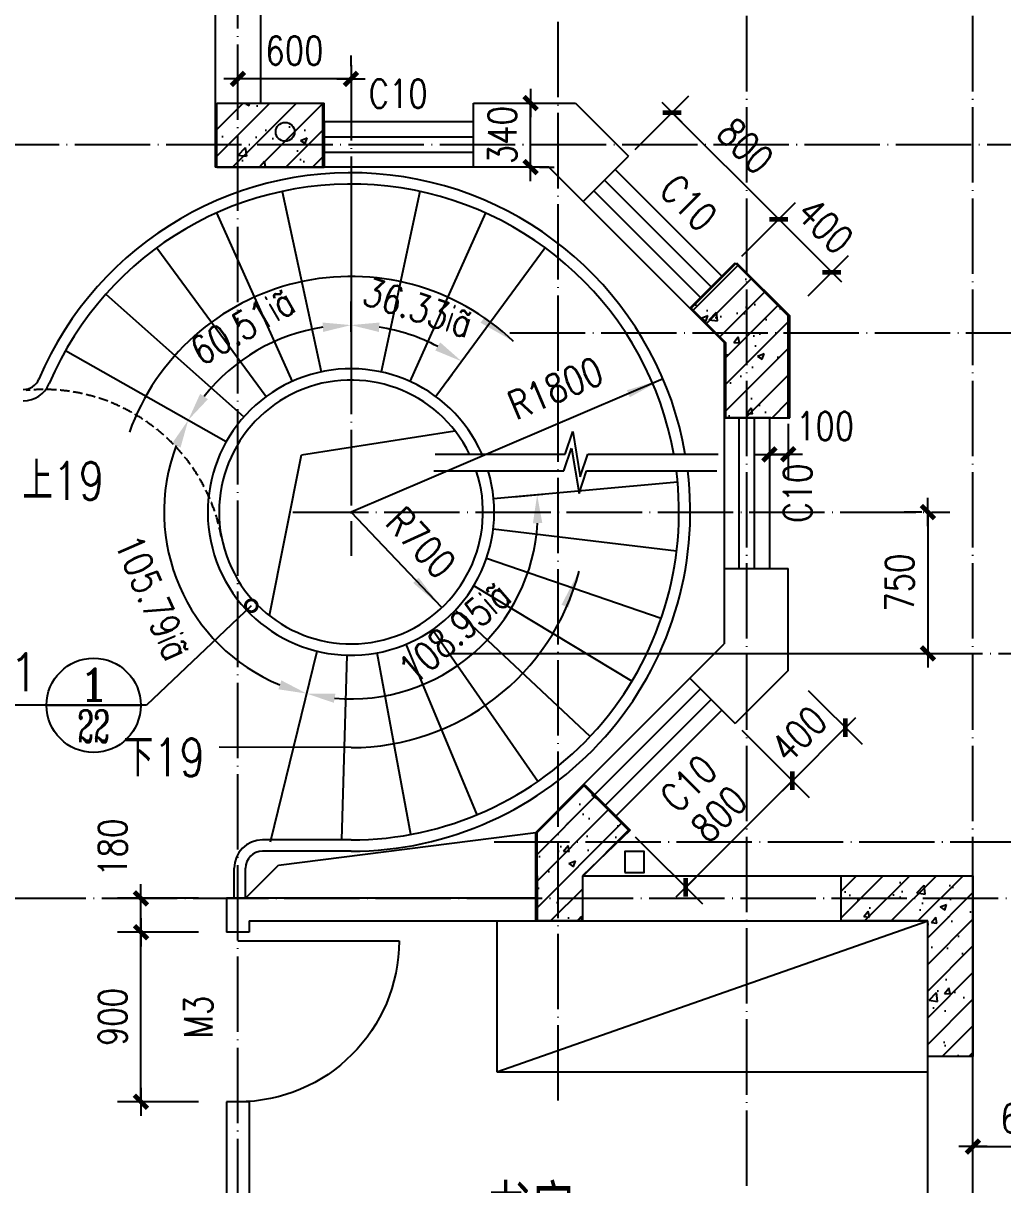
# Model space of a CAD drawing. Extents: x 12400 to 217743, y 86702 to 209848.
# Drawn here: x 93519 to 98717, y 114153 to 120317 of the extents above; entities that cross this region are included whole.
import ezdxf
from ezdxf.enums import TextEntityAlignment as Align

# ---------------------------------------------------------------- set-up
doc = ezdxf.new("R2010")
doc.units = 0
doc.header["$LTSCALE"] = 200
doc.linetypes.add('DASH', pattern=[0.35, 0.25, -0.1])
doc.linetypes.add('DOTE', pattern=[2.42, 2, -0.2, 0.02, -0.2])
doc.layers.get('0').update_dxf_attribs({"linetype": 'CONTINUOUS'})
doc.layers.get('DEFPOINTS').update_dxf_attribs({"linetype": 'CONTINUOUS'})
for name, color, linetype in [('COLUMN', 4, 'CONTINUOUS'), ('DOTE', 1, 'DOTE'), ('HATCH', 8, 'CONTINUOUS'), ('LVTRY', 6, 'CONTINUOUS'), ('PUB_DIM', 3, 'CONTINUOUS'), ('PUB_TEXT', 7, 'CONTINUOUS'), ('STAIR', 2, 'CONTINUOUS'), ('WALL', 4, 'CONTINUOUS'), ('WINDOW', 2, 'CONTINUOUS'), ('家具', 8, 'CONTINUOUS')]:
    doc.layers.add(name, color=color, linetype=linetype)
doc.styles.add('_SIMPLEX', font='SIMPLEX.shx', dxfattribs={"width": 0.8, "bigfont": 'hztxt.shx'})
doc.styles.add('_萙PMK', font='txt', dxfattribs={"width": 0.8, "bigfont": 'HZTXT.SHX'})
doc.styles.add('COMP', font='complex', dxfattribs={"bigfont": 'hztxt'})
doc.styles.add('DIM_FONT', font='SIMPLEX', dxfattribs={"width": 0.8})
doc.styles.add('HZ', font='txt', dxfattribs={"bigfont": 'hztxt'})
doc.styles.add('SIMPLEX', font='SIMPLEX.SHX')
doc.dimstyles.new('ANGL50', dxfattribs={"dimscale": 0.5, "dimtxt": 300, "dimasz": 300, "dimexe": 250, "dimexo": 300, "dimgap": 150, "dimtad": 1, "dimzin": 0, "dimdsep": 46, "dimtxsty": 'DIM_FONT', "dimblk1": 'DOTSMALL', "dimblk2": 'DOTSMALL', "dimcen": 2.5, "dimclrt": 7, "dimadec": 0, "dimazin": 0, "dimtfac": 1, "dimtix": 1, "dimtmove": 2, "dimatfit": 3, "dimfxl": 1, "dimtolj": 1, "dimtzin": 0, "dimarcsym": 0})
doc.dimstyles.new('DIMN50', dxfattribs={"dimscale": 0.5, "dimtxt": 300, "dimasz": 1, "dimexe": 250, "dimexo": 300, "dimgap": 150, "dimtad": 1, "dimdec": 0, "dimzin": 0, "dimdsep": 46, "dimtxsty": 'DIM_FONT', "dimblk": '_DIMX', "dimblk1": 'DOTSMALL', "dimblk2": 'DOTSMALL', "dimcen": 2.5, "dimclrt": 7, "dimadec": 0, "dimazin": 0, "dimtfac": 1, "dimtdec": 0, "dimtix": 1, "dimtmove": 2, "dimatfit": 3, "dimldrblk": '_DIMX', "dimfxl": 1, "dimtolj": 1, "dimtzin": 0, "dimarcsym": 0})
doc.dimstyles.new('MAO', dxfattribs={"dimscale": 0.5, "dimtxt": 400, "dimasz": 250, "dimexe": 250, "dimexo": 0, "dimgap": 150, "dimtad": 1, "dimdec": 0, "dimzin": 0, "dimdsep": 46, "dimtxsty": 'DIM_FONT', "dimblk": '_DIMX', "dimblk1": 'DOTSMALL', "dimblk2": 'DOTSMALL', "dimsah": 1, "dimcen": 2.5, "dimclrt": 7, "dimadec": 0, "dimazin": 0, "dimtfac": 1, "dimtdec": 0, "dimtix": 1, "dimtmove": 2, "dimatfit": 3, "dimldrblk": 'DOTSMALL', "dimfxl": 1, "dimtolj": 1, "dimtzin": 0, "dimarcsym": 0})
pattern_1 = [(45, (178485.24, -10986.48), (-70.71068, 70.71068), []), (50, (178485.24, -10986.48), (358.6301, -31.37607), [37.5, -412.5]), (355, (178485.24, -10986.48), (-69.3757, 376.0961), [30, -330]), (100.4514, (178515.12, -10989.1), (289.2547, 344.7198), [31.8701, -350.57106]), (46.1842, (178485.24, -10886.48), (533.6205, -82.7595), [56.25, -618.75]), (96.6356, (178529.7, -10893.37), (467.3314, 487.059), [47.8051, -525.8565]), (351.1842, (178485.24, -10886.5), (467.331, 487.0593), [45, -495]), (21, (178535.24, -10911.48), (298.4535, -201.30945), [37.5, -412.5]), (326, (178535.24, -10911.48), (121.6577, 362.575), [30, -330]), (71.4514, (178560.1, -10928.25), (420.1113, 161.26525), [31.8701, -350.57106]), (37.5, (178485.24, -10986.48), (6.07993, 166.44693), [0, -326, 0, -335, 0, -331.25]), (7.5, (178485.24, -10986.48), (131.53477, 197.20586), [0, -191, 0, -318.5, 0, -126.25]), (327.5, (178373.74, -10986.48), (266.91122, -11.27744), [0, -125, 0, -390, 0, -517.5]), (317.5, (178323.74, -10986.48), (291.5931, 50.0525), [0, -162.5, 0, -259, 0, -367.5])]

# ---------------------------------------------------------------- blocks, each defined once
blk = doc.blocks.new('_ARROW')
blk.add_solid([(0, 0), (-1, 0.1), (-1, -0.1)])
blk = doc.blocks.new('_WBLK')
for p, q in [((-0.5, 0.5), (0.5, 0.5)), ((0.5, 0.1667), (-0.5, 0.1667)), ((0.5, -0.1667), (-0.5, -0.1667)), ((-0.5, -0.5), (0.5, -0.5))]:
    blk.add_line(p, q)
at = {"style": 'SIMPLEX', "flags": 9}
blk.add_attdef('A', text='', height=1, dxfattribs=at).set_placement((0, 1.5), align=Align.MIDDLE)
blk = doc.blocks.new('_DBLK')
blk.add_line((-0.45, 0), (-0.45, -0.95))
blk.add_arc((-0.45, 0), 0.95, 270, 0)
at = {"style": 'SIMPLEX', "flags": 9}
blk.add_attdef('A', text='', height=1, dxfattribs=at).set_placement((0, 1.5), align=Align.MIDDLE)
blk = doc.blocks.new('_DIMX')
blk.add_line((-150, 0), (150, 0))
at = {"const_width": 50}
blk.add_lwpolyline([(-70, -70), (70, 70)], dxfattribs=at)
blk = doc.blocks.new('*D1775')
at = {"layer": 'DEFPOINTS', "color": 0}
for p in [(94144.1, 115492.9), (94598.6, 115492.9), (94598.6, 114592.9)]:
    blk.add_point(p, dxfattribs=at)
at = {"layer": 'PUB_DIM', "color": 0, "lineweight": -2}
for p, q in [((94448.6, 115492.9), (94019.1, 115492.9)), ((94144.1, 114593.4), (94144.1, 115492.4)), ((94448.6, 114592.9), (94019.1, 114592.9))]:
    blk.add_line(p, q, dxfattribs=at)
at = {"layer": 'PUB_DIM', "color": 0, "lineweight": -2, "xscale": 0.5, "yscale": 0.5, "zscale": 0.5}
for p, rotation in [((94144.1, 115492.9), 90), ((94144.1, 114592.9), 270)]:
    blk.add_blockref('_DIMX', p, dxfattribs=dict(at, rotation=rotation))
at = {"layer": 'PUB_DIM', "color": 7, "insert": (93994.1, 115042.9), "char_height": 150, "attachment_point": 5, "rotation": 90, "style": 'DIM_FONT'}
blk.add_mtext('\\A1;900', dxfattribs=at)
blk = doc.blocks.new('_DOTSMALL')
at = {"color": 0, "linetype": 'ByBlock', "const_width": 0.5}
blk.add_lwpolyline([(-0.0625, 0, 1), (0.0625, 0, 1)], format="xyb", close=True, dxfattribs=at)
blk = doc.blocks.new('*D1776')
at = {"layer": 'DEFPOINTS', "color": 0}
for p in [(94144.1, 115672.9), (94598.6, 115672.9), (94598.6, 115492.9)]:
    blk.add_point(p, dxfattribs=at)
at = {"layer": 'PUB_DIM', "color": 0, "lineweight": -2}
for p, q in [((94448.6, 115672.9), (94019.1, 115672.9)), ((94144.1, 115493.4), (94144.1, 115672.4)), ((94448.6, 115492.9), (94019.1, 115492.9))]:
    blk.add_line(p, q, dxfattribs=at)
at = {"layer": 'PUB_DIM', "color": 0, "lineweight": -2, "xscale": 0.5, "yscale": 0.5, "zscale": 0.5}
for p, rotation in [((94144.1, 115672.9), 90), ((94144.1, 115492.9), 270)]:
    blk.add_blockref('_DIMX', p, dxfattribs=dict(at, rotation=rotation))
at = {"layer": 'PUB_DIM', "color": 7, "insert": (93994.1, 115941.7), "char_height": 150, "attachment_point": 5, "rotation": 90, "style": 'DIM_FONT'}
blk.add_mtext('\\A1;180', dxfattribs=at)
blk = doc.blocks.new('*D1777')
at = {"layer": 'DEFPOINTS', "color": 0}
for p in [(99158.6, 114355.1), (98558.6, 113933), (99158.6, 113933)]:
    blk.add_point(p, dxfattribs=at)
at = {"layer": 'PUB_DIM', "color": 0, "lineweight": -2}
for p, q in [((98558.6, 114083), (98558.6, 114480.1)), ((99158.6, 114083), (99158.6, 114480.1)), ((98559.1, 114355.1), (99158.1, 114355.1))]:
    blk.add_line(p, q, dxfattribs=at)
at = {"layer": 'PUB_DIM', "color": 0, "lineweight": -2, "xscale": 0.5, "yscale": 0.5, "zscale": 0.5, "rotation": 180}
blk.add_blockref('_DIMX', (98558.6, 114355.1), dxfattribs=at)
at = {"layer": 'PUB_DIM', "color": 0, "lineweight": -2, "xscale": 0.5, "yscale": 0.5, "zscale": 0.5}
blk.add_blockref('_DIMX', (99158.6, 114355.1), dxfattribs=at)
at = {"layer": 'PUB_DIM', "color": 7, "insert": (98858.6, 114505.1), "char_height": 150, "attachment_point": 5, "style": 'DIM_FONT'}
blk.add_mtext('\\A1;600', dxfattribs=at)
blk = doc.blocks.new('*D1780')
at = {"layer": 'DEFPOINTS', "color": 0}
for p in [(96962.3, 119842.3), (96660.6, 119540.5), (97226.3, 118974.8)]:
    blk.add_point(p, dxfattribs=at)
at = {"layer": 'PUB_DIM', "color": 0, "lineweight": -2}
for p, q in [((96766.7, 119646.6), (97050.7, 119930.6)), ((97527.7, 119276.9), (96962.7, 119841.9)), ((97332.4, 119080.9), (97616.4, 119365))]:
    blk.add_line(p, q, dxfattribs=at)
at = {"layer": 'PUB_DIM', "color": 0, "lineweight": -2, "xscale": 0.5, "yscale": 0.5, "zscale": 0.5}
for p, rotation in [((96962.3, 119842.3), 135), ((97528, 119276.6), 315)]:
    blk.add_blockref('_DIMX', p, dxfattribs=dict(at, rotation=rotation))
at = {"layer": 'PUB_DIM', "color": 7, "insert": (97351.2, 119665.5), "char_height": 150, "attachment_point": 5, "rotation": 315, "style": 'DIM_FONT'}
blk.add_mtext('\\A1;800', dxfattribs=at)
blk = doc.blocks.new('*D1781')
at = {"layer": 'DEFPOINTS', "color": 0}
for p in [(97226.3, 116670.9), (96660.6, 116105.2), (97034.6, 115731.2)]:
    blk.add_point(p, dxfattribs=at)
at = {"layer": 'PUB_DIM', "color": 0, "lineweight": -2}
for p, q in [((97332.4, 116564.8), (97688.7, 116208.5)), ((97599.9, 116296.6), (97034.9, 115731.6)), ((96766.7, 115999.1), (97123, 115642.8))]:
    blk.add_line(p, q, dxfattribs=at)
at = {"layer": 'PUB_DIM', "color": 0, "lineweight": -2, "xscale": 0.5, "yscale": 0.5, "zscale": 0.5}
for p, rotation in [((97600.3, 116296.9), 45), ((97034.6, 115731.2), 225)]:
    blk.add_blockref('_DIMX', p, dxfattribs=dict(at, rotation=rotation))
at = {"layer": 'PUB_DIM', "color": 7, "insert": (97211.4, 116120.1), "char_height": 150, "attachment_point": 5, "rotation": 45, "style": 'DIM_FONT'}
blk.add_mtext('\\A1;800', dxfattribs=at)
blk = doc.blocks.new('*D1822')
at = {"layer": 'DEFPOINTS', "color": 0}
for p in [(94658.6, 120020.9), (94658.6, 119938.3), (95258.6, 119938.3)]:
    blk.add_point(p, dxfattribs=at)
at = {"layer": 'PUB_DIM', "color": 0, "lineweight": -2}
for p, q in [((94658.6, 120088.3), (94658.6, 120145.9)), ((95258.6, 120088.3), (95258.6, 120145.9)), ((95258.1, 120020.9), (94659.1, 120020.9))]:
    blk.add_line(p, q, dxfattribs=at)
at = {"layer": 'PUB_DIM', "color": 0, "lineweight": -2, "xscale": 0.5, "yscale": 0.5, "zscale": 0.5, "rotation": 180}
blk.add_blockref('_DIMX', (94658.6, 120020.9), dxfattribs=at)
at = {"layer": 'PUB_DIM', "color": 0, "lineweight": -2, "xscale": 0.5, "yscale": 0.5, "zscale": 0.5}
blk.add_blockref('_DIMX', (95258.6, 120020.9), dxfattribs=at)
at = {"layer": 'PUB_DIM', "color": 7, "insert": (94958.6, 120170.9), "char_height": 150, "attachment_point": 5, "style": 'DIM_FONT'}
blk.add_mtext('\\A1;600', dxfattribs=at)
blk = doc.blocks.new('*D1823')
at = {"layer": 'DEFPOINTS', "color": 0}
for p in [(98436.5, 117722.9), (95861.6, 116972.9), (98319.3, 116972.9)]:
    blk.add_point(p, dxfattribs=at)
at = {"layer": 'PUB_DIM', "color": 0, "lineweight": -2}
for p, q in [((98286.5, 117722.9), (98194.3, 117722.9)), ((98319.3, 117722.4), (98319.3, 116973.4)), ((96011.6, 116972.9), (98444.3, 116972.9))]:
    blk.add_line(p, q, dxfattribs=at)
at = {"layer": 'PUB_DIM', "color": 0, "lineweight": -2, "xscale": 0.5, "yscale": 0.5, "zscale": 0.5}
for p, rotation in [((98319.3, 117722.9), 90), ((98319.3, 116972.9), 270)]:
    blk.add_blockref('_DIMX', p, dxfattribs=dict(at, rotation=rotation))
at = {"layer": 'PUB_DIM', "color": 7, "insert": (98169.3, 117347.9), "char_height": 150, "attachment_point": 5, "rotation": 90, "style": 'DIM_FONT'}
blk.add_mtext('\\A1;750', dxfattribs=at)
blk = doc.blocks.new('*D1872')
at = {"layer": 'DEFPOINTS', "color": 0}
for p in [(97226.3, 118974.8), (97809.6, 118995), (97578.6, 118764)]:
    blk.add_point(p, dxfattribs=at)
at = {"layer": 'PUB_DIM', "color": 0, "lineweight": -2}
for p, q in [((97332.4, 119080.9), (97616.4, 119365)), ((97527.7, 119276.9), (97527.3, 119277.3)), ((97528, 119276.6), (97809.6, 118995)), ((97684.6, 118870.1), (97898, 119083.4)), ((97809.9, 118994.7), (97810.3, 118994.3))]:
    blk.add_line(p, q, dxfattribs=at)
at = {"layer": 'PUB_DIM', "color": 0, "lineweight": -2, "xscale": 0.5, "yscale": 0.5, "zscale": 0.5}
for p, rotation in [((97528, 119276.6), 314.9999999999977), ((97809.6, 118995), 134.9999999999977)]:
    blk.add_blockref('_DIMX', p, dxfattribs=dict(at, rotation=rotation))
at = {"layer": 'PUB_DIM', "color": 7, "insert": (97774.9, 119241.9), "char_height": 150, "attachment_point": 5, "rotation": 315, "style": 'DIM_FONT'}
blk.add_mtext('\\A1;400', dxfattribs=at)
blk = doc.blocks.new('*D1873')
at = {"layer": 'DEFPOINTS', "color": 0}
for p in [(97226.3, 118974.8), (97809.6, 118995), (97578.6, 118764)]:
    blk.add_point(p, dxfattribs=at)
at = {"layer": 'PUB_DIM', "color": 0, "lineweight": -2}
for p, q in [((97332.4, 119080.9), (97616.4, 119365)), ((97527.7, 119276.9), (97527.3, 119277.3)), ((97528, 119276.6), (97809.6, 118995)), ((97684.6, 118870.1), (97898, 119083.4)), ((97809.9, 118994.7), (97810.3, 118994.3))]:
    blk.add_line(p, q, dxfattribs=at)
at = {"layer": 'PUB_DIM', "color": 0, "lineweight": -2, "xscale": 0.5, "yscale": 0.5, "zscale": 0.5}
for p, rotation in [((97528, 119276.6), 314.9999999999977), ((97809.6, 118995), 134.9999999999977)]:
    blk.add_blockref('_DIMX', p, dxfattribs=dict(at, rotation=rotation))
at = {"layer": 'PUB_DIM', "color": 7, "insert": (97774.9, 119241.9), "char_height": 150, "attachment_point": 5, "rotation": 315, "style": 'DIM_FONT'}
blk.add_mtext('\\A1;400', dxfattribs=at)
blk = doc.blocks.new('*D1874')
at = {"layer": 'DEFPOINTS', "color": 0}
for p in [(97578.6, 116881.7), (97226.3, 116670.9), (97881.8, 116578.5)]:
    blk.add_point(p, dxfattribs=at)
at = {"layer": 'PUB_DIM', "color": 0, "lineweight": -2}
for p, q in [((97684.6, 116775.7), (97970.2, 116490.1)), ((97332.4, 116564.8), (97688.7, 116208.5)), ((97600.3, 116296.9), (97881.8, 116578.5)), ((97882.2, 116578.8), (97882.5, 116579.2)), ((97599.9, 116296.6), (97599.6, 116296.2))]:
    blk.add_line(p, q, dxfattribs=at)
at = {"layer": 'PUB_DIM', "color": 0, "lineweight": -2, "xscale": 0.5, "yscale": 0.5, "zscale": 0.5}
for p, rotation in [((97881.8, 116578.5), 225.0000000000023), ((97600.3, 116296.9), 45.00000000000232)]:
    blk.add_blockref('_DIMX', p, dxfattribs=dict(at, rotation=rotation))
at = {"layer": 'PUB_DIM', "color": 7, "insert": (97635, 116543.8), "char_height": 150, "attachment_point": 5, "rotation": 45, "style": 'DIM_FONT'}
blk.add_mtext('\\A1;400', dxfattribs=at)
blk = doc.blocks.new('*D1887')
at = {"layer": 'DEFPOINTS', "color": 0}
for p in [(96067.1, 119892.9), (96211.2, 119892.9), (96108.7, 119552.9)]:
    blk.add_point(p, dxfattribs=at)
at = {"layer": 'PUB_DIM', "color": 0, "lineweight": -2}
for p, q in [((96211.2, 119893.4), (96211.2, 119893.9)), ((96211.2, 119552.9), (96211.2, 119892.9)), ((96217.1, 119892.9), (96336.2, 119892.9)), ((96211.2, 119552.4), (96211.2, 119551.9)), ((96258.7, 119552.9), (96336.2, 119552.9))]:
    blk.add_line(p, q, dxfattribs=at)
at = {"layer": 'PUB_DIM', "color": 0, "lineweight": -2, "xscale": 0.5, "yscale": 0.5, "zscale": 0.5}
for p, rotation in [((96211.2, 119892.9), 270), ((96211.2, 119552.9), 90)]:
    blk.add_blockref('_DIMX', p, dxfattribs=dict(at, rotation=rotation))
at = {"layer": 'PUB_DIM', "color": 7, "insert": (96061.2, 119722.9), "char_height": 150, "attachment_point": 5, "rotation": 90, "style": 'DIM_FONT'}
blk.add_mtext('\\A1;340', dxfattribs=at)
blk = doc.blocks.new('*D1890')
at = {"layer": 'DEFPOINTS', "color": 0}
for p in [(97478.6, 118295.7), (97578.6, 118341.5), (97578.6, 118028.6)]:
    blk.add_point(p, dxfattribs=at)
at = {"layer": 'PUB_DIM', "color": 0, "lineweight": -2}
for p, q in [((97578.6, 118191.5), (97578.6, 117903.6)), ((97478.6, 118145.7), (97478.6, 117903.6)), ((97478.1, 118028.6), (97477.6, 118028.6)), ((97478.6, 118028.6), (97578.6, 118028.6)), ((97579.1, 118028.6), (97579.6, 118028.6))]:
    blk.add_line(p, q, dxfattribs=at)
at = {"layer": 'PUB_DIM', "color": 0, "lineweight": -2, "xscale": 0.5, "yscale": 0.5, "zscale": 0.5}
blk.add_blockref('_DIMX', (97478.6, 118028.6), dxfattribs=at)
at = {"layer": 'PUB_DIM', "color": 0, "lineweight": -2, "xscale": 0.5, "yscale": 0.5, "zscale": 0.5, "rotation": 180}
blk.add_blockref('_DIMX', (97578.6, 118028.6), dxfattribs=at)
at = {"layer": 'PUB_DIM', "color": 7, "insert": (97774.1, 118178.6), "char_height": 150, "attachment_point": 5, "style": 'DIM_FONT'}
blk.add_mtext('\\A1;100', dxfattribs=at)
blk = doc.blocks.new('*D1932')
at = {"layer": 'DEFPOINTS', "color": 0}
for p in [(94401.1, 118207.8), (95258.6, 117722.9), (94510.4, 117071.7), (95025.3, 116765.8)]:
    blk.add_point(p, dxfattribs=at)
at = {"layer": 'PUB_DIM', "color": 0, "lineweight": -2}
for p, q in [((94270.5, 118281.6), (94286.4, 118272.6)), ((94989.7, 116620.1), (94994.1, 116637.8))]:
    blk.add_line(p, q, dxfattribs=at)
blk.add_arc((95258.6, 117722.9), 991.8, 159.184, 247.62653, dxfattribs=at)
at = {"layer": 'PUB_DIM', "color": 0}
for points in [[(94308.9, 118086), (94354.1, 118064.7), (94395.2, 118211.1)], [(94888.8, 116829.5), (94873.3, 116781.9), (95023.7, 116759.3)]]:
    blk.add_solid(points, dxfattribs=at)
at = {"layer": 'PUB_DIM', "color": 7, "insert": (94207.6, 117268.7), "char_height": 150, "attachment_point": 5, "rotation": 293.37216, "style": 'DIM_FONT'}
blk.add_mtext('\\A1;105.79¡ã', dxfattribs=at)
blk = doc.blocks.new('*D1933')
at = {"layer": 'DEFPOINTS', "color": 0}
for p in [(94916.6, 118653.9), (95258.6, 118528.5), (94401.1, 118207.8), (95258.6, 117722.9)]:
    blk.add_point(p, dxfattribs=at)
at = {"layer": 'PUB_DIM', "color": 0, "lineweight": -2}
for p, q in [((95258.6, 118678.5), (95258.6, 118839.7)), ((94270.5, 118281.6), (94286.4, 118272.6))]:
    blk.add_line(p, q, dxfattribs=at)
blk.add_arc((95258.6, 117722.9), 991.8, 98.67347, 141.83705, dxfattribs=at)
at = {"layer": 'PUB_DIM', "color": 0}
for points in [[(95107.1, 118728.3), (95110.9, 118678.4), (95258.6, 118714.7)], [(94499.5, 118321.8), (94458, 118349.6), (94395.2, 118211.1)]]:
    blk.add_solid(points, dxfattribs=at)
at = {"layer": 'PUB_DIM', "color": 7, "insert": (94683.3, 118709.2), "char_height": 150, "attachment_point": 5, "rotation": 30.25526, "style": 'DIM_FONT'}
blk.add_mtext('\\A1;60.51¡ã', dxfattribs=at)
blk = doc.blocks.new('*D2157')
at = {"layer": 'DEFPOINTS', "color": 0}
for p in [(96425.1, 117830), (95258.6, 117722.9), (95640, 116807.3), (95025.3, 116765.8)]:
    blk.add_point(p, dxfattribs=at)
at = {"layer": 'PUB_DIM', "color": 0, "lineweight": -2}
for p, q in [((96275.8, 117816.3), (96121.8, 117802.1)), ((94989.7, 116620.1), (94994.1, 116637.8))]:
    blk.add_line(p, q, dxfattribs=at)
blk.add_arc((95258.6, 117722.9), 991.8, 264.97347, 356.5739, dxfattribs=at)
at = {"layer": 'PUB_DIM', "color": 0}
for points in [[(96223.6, 117663.2), (96273.6, 117664), (96246.2, 117813.6)], [(95167.6, 116710.2), (95175.7, 116759.5), (95023.7, 116759.3)]]:
    blk.add_solid(points, dxfattribs=at)
at = {"layer": 'PUB_DIM', "color": 7, "insert": (95808.3, 117085.4), "char_height": 150, "attachment_point": 5, "rotation": 40.77368, "style": 'DIM_FONT'}
blk.add_mtext('\\A1;108.95¡ã', dxfattribs=at)
blk = doc.blocks.new('*D2158')
at = {"layer": 'DEFPOINTS', "color": 0}
for p in [(95665.5, 118627.4), (95258.6, 118528.5), (95883.6, 118572.8), (95258.6, 117722.9)]:
    blk.add_point(p, dxfattribs=at)
at = {"layer": 'PUB_DIM', "color": 0, "lineweight": -2}
for p, q in [((95258.6, 118678.5), (95258.6, 118839.7)), ((95794.8, 118452), (95772.1, 118421.2))]:
    blk.add_line(p, q, dxfattribs=at)
blk.add_arc((95258.6, 117722.9), 991.8, 62.34189, 81.32653, dxfattribs=at)
at = {"layer": 'PUB_DIM', "color": 0}
for points in [[(95406.2, 118678.4), (95410, 118728.3), (95258.6, 118714.7)], [(95732.2, 118622.6), (95705.7, 118580.2), (95846.2, 118521.9)]]:
    blk.add_solid(points, dxfattribs=at)
at = {"layer": 'PUB_DIM', "color": 7, "insert": (95614.6, 118807.8), "char_height": 150, "attachment_point": 5, "rotation": 341.83421, "style": 'DIM_FONT'}
blk.add_mtext('\\A1;36.33¡ã', dxfattribs=at)
blk = doc.blocks.new('_INDEX')
blk.add_line((-0.5, 0), (0.5, 0))
blk.add_circle((0, 0), 0.5)
at = {"style": 'COMP'}
for tag, width, p, p2 in [('1', 2.333333, (-0.17, 0.05), (0.17, 0.05)), ('-', 1.166667, (-0.17, -0.39), (0.17, -0.39))]:
    blk.add_attdef(tag, text='', height=0.34, dxfattribs=dict(at, width=width)).set_placement(p, p2, align=Align.FIT)

msp = doc.modelspace()

# ---------------------------------------------------------------- hatches: boundary and pattern name
at = {"layer": 'HATCH'}
h = msp.add_hatch(dxfattribs=at)
h.set_pattern_fill('AN31C', color=256, scale=500, style=0)
h.set_pattern_definition(pattern_1)
h.paths.add_polyline_path([(95116.068, 119792.868), (95116.068, 119892.868), (94546.068, 119892.868), (94546.068, 119552.868), (95116.068, 119552.868)])
h = msp.add_hatch(dxfattribs=at)
h.set_pattern_fill('AN31C', color=256, scale=500, style=0)
h.set_pattern_definition([(45, (86233.86, 50395.18), (-70.71068, 70.71068), []), (50, (86233.86, 50395.18), (358.6301, -31.3761), [37.5, -412.5]), (355, (86233.86, 50395.18), (-69.3757, 376.096), [30, -330]), (100.4514, (86263.75, 50392.57), (289.2547, 344.7198), [31.8701, -350.571]), (46.1842, (86233.86, 50495.2), (533.6205, -82.7595), [56.25, -618.75]), (96.6356, (86278.33, 50488.3), (467.3314, 487.059), [47.805, -525.8565]), (351.1842, (86233.86, 50495.2), (467.331, 487.0593), [45, -495]), (21, (86283.86, 50470.18), (298.4535, -201.3094), [37.5, -412.5]), (326, (86283.86, 50470.18), (121.6577, 362.575), [30, -330]), (71.4514, (86308.74, 50453.4), (420.1113, 161.2652), [31.8701, -350.571]), (37.5, (86233.86, 50395.18), (6.07993, 166.44693), [0, -326, 0, -335, 0, -331.25]), (7.5, (86233.86, 50395.18), (131.53477, 197.20586), [0, -191, 0, -318.5, 0, -126.25]), (327.5, (86122.36, 50395.18), (266.91122, -11.27744), [0, -125, 0, -390, 0, -517.5]), (317.5, (86072.36, 50395.18), (291.5931, 50.0525), [0, -162.5, 0, -259, 0, -367.5])])
h.paths.add_polyline_path([(97238.568, 118623.162), (97238.568, 118222.868), (97578.568, 118222.868), (97578.568, 118763.994), (97296.975, 119045.588), (97056.558, 118805.172)])
h = msp.add_hatch(dxfattribs=at)
h.set_pattern_fill('AN31C', color=256, scale=500, style=0)
h.set_pattern_definition([(45, (210476.76, -10986.48), (-70.71068, 70.71068), []), (50, (210476.76, -10986.48), (358.6301, -31.37607), [37.5, -412.5]), (355, (210476.76, -10986.48), (-69.3757, 376.0961), [30, -330]), (100.4514, (210506.65, -10989.1), (289.2547, 344.7198), [31.8701, -350.57106]), (46.1842, (210476.76, -10886.48), (533.6205, -82.7595), [56.25, -618.75]), (96.6356, (210521.23, -10893.37), (467.3314, 487.059), [47.8051, -525.8565]), (351.1842, (210476.76, -10886.5), (467.331, 487.0593), [45, -495]), (21, (210526.76, -10911.48), (298.45353, -201.30945), [37.5, -412.5]), (326, (210526.76, -10911.48), (121.6577, 362.575), [30, -330]), (71.4514, (210551.63, -10928.25), (420.1113, 161.26525), [31.8701, -350.57106]), (37.5, (210476.76, -10986.48), (6.07993, 166.44693), [0, -326, 0, -335, 0, -331.25]), (7.5, (210476.76, -10986.48), (131.53477, 197.20586), [0, -191, 0, -318.5, 0, -126.25]), (327.5, (210365.26, -10986.48), (266.91122, -11.27744), [0, -125, 0, -390, 0, -517.5]), (317.5, (210315.26, -10986.48), (291.5931, 50.0525), [0, -162.5, 0, -259, 0, -367.5])])
h.paths.add_polyline_path([(96238.568, 115552.868), (96489.695, 115552.868), (96489.695, 115792.868), (96731.497, 116034.669), (96491.081, 116275.086), (96238.568, 116022.573)])
h = msp.add_hatch(dxfattribs=at)
h.set_pattern_fill('AN31C', color=256, scale=500, style=0)
h.set_pattern_definition(pattern_1)
h.paths.add_polyline_path([(98318.568, 115552.868), (98318.568, 114833.168), (98558.568, 114833.168), (98558.568, 115792.868), (97858.568, 115792.868), (97858.568, 115552.868)])

# ---------------------------------------------------------------- linework, layer by layer
for p, q in [((94996.514, 118026.2), (95810.141, 118153.875)), ((94825.484, 117172.924), (94996.514, 118026.2)), ((94874.201, 115848.791), (96238.568, 116022.573)), ((94698.568, 115672.868), (94874.201, 115848.791))]:
    msp.add_line(p, q)
at = {"linetype": 'DASH'}
msp.add_arc((93627.771, 117412.868), 960, 10.7630027, 95.6159102, dxfattribs=at)
at = {"layer": 'COLUMN'}
for p, q in [((94546.068, 119552.868), (94546.068, 119892.868)), ((94546.068, 119892.868), (95116.068, 119892.868)), ((95116.068, 119552.868), (95116.068, 119892.868)), ((95116.068, 119792.868), (95116.068, 119552.868)), ((94546.068, 119552.868), (95116.068, 119552.868)), ((95116.068, 119552.868), (94546.068, 119552.868)), ((97064.058, 118805.172), (97304.475, 119045.588)), ((97304.475, 119045.588), (97586.068, 118763.994)), ((97064.058, 118805.172), (97233.764, 118974.878)), ((97064.058, 118805.172), (97246.068, 118623.162)), ((97246.068, 118623.162), (97064.058, 118805.172)), ((97586.068, 118222.868), (97586.068, 118763.994)), ((97246.068, 118623.162), (97246.068, 118222.868)), ((97246.068, 118222.868), (97246.068, 118623.162)), ((97246.068, 118222.868), (97586.068, 118222.868)), ((97486.068, 118222.868), (97246.068, 118222.868)), ((96498.581, 116275.086), (96246.068, 116022.573)), ((96498.581, 116275.086), (96246.068, 116022.573)), ((96246.068, 116022.573), (96498.581, 116275.086)), ((96498.581, 116275.086), (96738.997, 116034.669)), ((96498.581, 116275.086), (96738.997, 116034.669)), ((96246.068, 115792.868), (96246.068, 116022.573)), ((96738.997, 116034.669), (96486.068, 115792.868)), ((96246.068, 115792.868), (96246.068, 115552.868)), ((96246.068, 115552.868), (96246.068, 115792.868)), ((96246.068, 115552.868), (96246.068, 115792.868)), ((96486.068, 115792.868), (96486.068, 115552.868)), ((96486.068, 115792.868), (96486.068, 115552.868)), ((97858.568, 115552.868), (97858.568, 115792.868)), ((97858.568, 115792.868), (98558.568, 115792.868)), ((98558.568, 115792.868), (98558.568, 114833.168)), ((96486.068, 115552.868), (96246.068, 115552.868)), ((96486.068, 115552.868), (96246.068, 115552.868)), ((98318.568, 115552.868), (97858.568, 115552.868)), ((98318.568, 114833.168), (98318.568, 115552.868)), ((98558.568, 114833.168), (98318.568, 114833.168))]:
    msp.add_line(p, q, dxfattribs=at)
at = {"layer": 'DOTE'}
for p, q in [((94658.568, 110608.393), (94658.568, 125313.388)), ((96358.568, 114600.393), (96358.568, 125313.388)), ((97358.568, 103498.924), (97358.568, 125313.388)), ((98558.568, 103498.924), (98558.568, 125313.388)), ((95258.568, 120094.075), (95258.568, 117489.96)), ((93309.259, 119672.868), (99558.568, 119672.868)), ((96101.567, 118672.868), (99558.568, 118672.868)), ((94950.681, 117722.868), (98436.539, 117722.868)), ((95789.338, 116972.868), (99558.568, 116972.868)), ((96018.027, 115972.868), (99558.568, 115972.868)), ((90064.427, 115672.868), (99558.568, 115672.868))]:
    msp.add_line(p, q, dxfattribs=at)
at = {"layer": 'LVTRY'}
msp.add_lwpolyline([(96711.634, 115810.593), (96813.337, 115810.593), (96813.337, 115921.768), (96711.634, 115921.768)], close=True, dxfattribs=at)
msp.add_circle((94909.105, 119740.182), 50, dxfattribs=at)
at = {"layer": 'PUB_DIM'}
for p, q in [((96914.357, 118428.815), (95258.568, 117722.868)), ((95740.681, 117215.357), (95258.568, 117722.868)), ((95258.568, 116472.868), (94559.282, 116474.31))]:
    msp.add_line(p, q, dxfattribs=at)
for start, end in [(46.3863938, 160.1990994), (270, 345.4610176)]:
    msp.add_arc((95258.568, 117722.868), 1250, start, end, dxfattribs=at)
at = {"layer": 'STAIR'}
for p, q in [((95259.048, 119462.867), (95258.778, 118482.867)), ((94894.145, 119424.277), (95099.395, 118466.012)), ((95623.93, 119424.076), (95418.151, 118465.924)), ((94545.448, 119310.022), (94947.091, 118416.107)), ((95972.563, 119309.629), (95570.428, 118415.936)), ((94228.465, 119125.183), (94808.638, 118335.373)), ((96289.444, 119124.615), (95708.836, 118335.125)), ((93957.294, 118877.98), (94690.195, 118227.399)), ((93743.992, 118579.406), (94597.029, 118096.988)), ((96395.247, 118030.143), (96435.247, 118150.143)), ((96435.247, 118150.143), (96475.247, 117910.143)), ((96388.452, 117941.848), (96428.452, 118061.848)), ((96428.452, 118061.848), (96468.452, 117821.848)), ((95704.701, 118030.143), (96395.247, 118030.143)), ((96475.247, 117910.143), (96515.247, 118030.143)), ((96515.247, 118030.143), (97205.794, 118030.143)), ((95697.905, 117941.848), (96388.452, 117941.848)), ((96468.452, 117821.848), (96508.452, 117941.848)), ((96508.452, 117941.848), (97198.998, 117941.848)), ((96991.276, 117882.001), (96015.383, 117792.374)), ((96986.119, 117515.099), (96013.131, 117632.118)), ((96904.135, 117157.437), (95977.321, 117475.898)), ((96748.968, 116824.921), (95909.548, 117330.661)), ((96527.521, 116532.338), (95812.823, 117202.866)), ((96249.64, 116292.701), (95691.45, 117098.197)), ((95927.685, 116116.666), (95550.826, 117021.308)), ((94831.933, 115972.738), (95078.571, 116984.49)), ((95210.144, 115983.541), (95237.418, 116963.162)), ((95575.972, 116012.062), (95397.205, 116975.619)), ((95258.568, 115982.868), (94788.568, 115982.868)), ((95258.568, 115922.868), (94788.568, 115922.868)), ((94638.568, 115672.868), (94638.568, 115832.868)), ((94698.568, 115672.868), (94698.568, 115832.868))]:
    msp.add_line(p, q, dxfattribs=at)
for centre, radius, start, end in [((95258.568, 117722.868), 1800, 9.8290146, 156.9499925), ((95258.568, 117722.868), 1740, 10.1714899, 156.9499925), ((95258.568, 117722.868), 760, 23.8478689, 16.7461776), ((93519.459, 118462.868), 90, 270, 336.9499925), ((95258.568, 117722.868), 700, 26.0378425, 18.2298291), ((93519.459, 118462.868), 150, 270, 336.9499925), ((95258.568, 117722.868), 1800, 270, 6.9876787), ((95258.568, 117722.868), 1740, 270, 7.2298984), ((94788.568, 115832.868), 150, 90, 180), ((94788.568, 115832.868), 90, 90, 180)]:
    msp.add_arc(centre, radius, start, end, dxfattribs=at)
at = {"layer": 'WALL'}
for p, q in [((94538.568, 120992.868), (94538.568, 119552.868)), ((94778.568, 120992.868), (94778.568, 119892.868)), ((94778.568, 119892.868), (95108.568, 119892.868)), ((95108.568, 119552.868), (95108.568, 119892.868)), ((95908.568, 119552.868), (95908.568, 119892.868)), ((95908.568, 119892.868), (96449.695, 119892.868)), ((96449.695, 119892.868), (96731.289, 119611.274)), ((96490.873, 119370.857), (96731.289, 119611.274)), ((95108.568, 119552.868), (94538.568, 119552.868)), ((96308.863, 119552.868), (95908.568, 119552.868)), ((96308.863, 119552.868), (96490.873, 119370.857)), ((97056.558, 118805.172), (97296.975, 119045.588)), ((97296.975, 119045.588), (97578.568, 118763.994)), ((97056.558, 118805.172), (97238.568, 118623.162)), ((97578.568, 118222.868), (97578.568, 118763.994)), ((97238.568, 118623.162), (97238.568, 118222.868)), ((97238.568, 118222.868), (97578.568, 118222.868)), ((97238.568, 117422.868), (97238.568, 117022.573)), ((97238.568, 117422.868), (97578.568, 117422.868)), ((97578.568, 116881.741), (97578.568, 117422.868)), ((97056.766, 116840.771), (97238.568, 117022.573)), ((97578.568, 116881.741), (97297.183, 116600.355)), ((97056.766, 116840.771), (97297.183, 116600.355)), ((96238.568, 116022.573), (96491.081, 116275.086)), ((96731.497, 116034.669), (96491.081, 116275.086)), ((96238.568, 115552.868), (96238.568, 116022.573)), ((96731.497, 116034.669), (96489.695, 115792.868)), ((96489.695, 115792.868), (98558.568, 115792.868)), ((98558.568, 113772.868), (98558.568, 115792.868)), ((96238.568, 115672.868), (94598.568, 115672.868)), ((94598.568, 115672.868), (94598.568, 115492.868)), ((94718.568, 115552.868), (98318.568, 115552.868)), ((94718.568, 115552.868), (94718.568, 115492.868)), ((98318.568, 113772.868), (98318.568, 115552.868)), ((94718.568, 115492.868), (94598.568, 115492.868)), ((94598.568, 114592.868), (94598.568, 111572.868)), ((94718.568, 114592.868), (94598.568, 114592.868)), ((94718.568, 114592.868), (94718.568, 111692.868))]:
    msp.add_line(p, q, dxfattribs=at)
at = {"layer": '家具'}
for p, q in [((96032.358, 115552.868), (96032.358, 114752.868)), ((96032.358, 114752.868), (98318.568, 115552.868)), ((96032.358, 114752.868), (98318.568, 114752.868))]:
    msp.add_line(p, q, dxfattribs=at)

# ---------------------------------------------------------------- block references
at = {"layer": 'PUB_DIM', "xscale": 200, "yscale": 200, "zscale": 200}
for p, rotation in [((96120.808, 118627.878), 324.673854321), ((96914.357, 118428.815), 23.09103886099999), ((95740.681, 117215.357), 313.529885964), ((96468.54, 117409.069), 68.156250777)]:
    msp.add_blockref('_ARROW', p, dxfattribs=dict(at, rotation=rotation))
at = {"layer": 'PUB_DIM'}
ref = msp.add_blockref('_INDEX', (93893.112, 116697.037), dxfattribs=dict(at, xscale=500, yscale=500, zscale=500))
ref.add_attrib('1', '1', dxfattribs={"layer": '0', "height": 170, "style": 'COMP', "width": 2.333333}).set_placement((93808.112, 116722.037), (93978.112, 116722.037), align=Align.FIT)
ref.add_attrib('-', '22', dxfattribs={"layer": '0', "height": 170, "style": 'COMP', "width": 0.617647}).set_placement((93808.112, 116502.037), (93978.112, 116502.037), align=Align.FIT)
at = {"layer": 'WINDOW'}
ref = msp.add_blockref('_WBLK', (95508.568, 119672.868), dxfattribs=dict(at, xscale=-800, yscale=239.9999999999927, zscale=800, rotation=2.429943776638127e-12))
ref.add_attrib('A', 'C10', dxfattribs={"layer": '0', "height": 150, "style": '_SIMPLEX', "width": 0.8, "flags": 8}).set_placement((95508.568, 119942.868), align=Align.MIDDLE)
ref = msp.add_blockref('_WBLK', (96858.568, 119172.868), dxfattribs=dict(at, xscale=800, yscale=239.9999999999993, zscale=800, rotation=314.9999999999999))
ref.add_attrib('A', 'C10', dxfattribs={"layer": '0', "height": 150, "rotation": 315, "style": '_SIMPLEX', "width": 0.8, "flags": 8}).set_placement((97049.487, 119363.786), align=Align.MIDDLE)
ref = msp.add_blockref('_WBLK', (97358.568, 117822.868), dxfattribs=dict(at, xscale=800, yscale=239.9999999999927, zscale=800, rotation=270))
ref.add_attrib('A', 'C10', dxfattribs={"layer": '0', "height": 150, "rotation": 90, "style": '_SIMPLEX', "width": 0.8, "flags": 8}).set_placement((97628.568, 117822.868), align=Align.MIDDLE)
ref = msp.add_blockref('_WBLK', (96858.776, 116473.076), dxfattribs=dict(at, xscale=800, yscale=240.0000000000019, zscale=800, rotation=44.99999999999999))
ref.add_attrib('A', 'C10', dxfattribs={"layer": '0', "height": 150, "rotation": 45, "style": '_SIMPLEX', "width": 0.8, "flags": 8}).set_placement((97049.695, 116282.157), align=Align.MIDDLE)
ref = msp.add_blockref('_DBLK', (94658.568, 115042.868), dxfattribs=dict(at, xscale=-900, yscale=900, zscale=900, rotation=89.99999999999999))
ref.add_attrib('A', 'M3', dxfattribs={"layer": '0', "height": 150, "rotation": 90, "style": '_SIMPLEX', "width": 0.8, "flags": 8}).set_placement((94448.568, 115042.868), align=Align.MIDDLE)

# ---------------------------------------------------------------- texts
at = {"layer": 'PUB_DIM', "style": 'DIM_FONT', "width": 0.8}
for s, rotation, p in [('R1800', 23.0910389, (96134.147, 118209.326)), ('R700', 313.529886, (95432.03, 117659.765))]:
    msp.add_text(s, height=150, rotation=rotation, dxfattribs=at).set_placement(p)
at = {"layer": 'PUB_TEXT', "color": 7, "style": 'HZ', "width": 0.8}
for s, p in [('上19', (93515.767, 117788.127)), ('下19', (94050.198, 116320.29))]:
    msp.add_text(s, height=200, dxfattribs=at).set_placement(p)
at = {"layer": 'PUB_TEXT', "style": '_萙PMK', "width": 0.8}
msp.add_text('书房', height=300, dxfattribs=at).set_placement((95970.254, 113850.275))
at = {"layer": 'PUB_TEXT', "color": 7, "insert": (93611.178, 116872.037), "char_height": 200, "attachment_point": 6, "style": 'HZ'}
msp.add_mtext('栏杆做法见98ZJ401', dxfattribs=at)

# ---------------------------------------------------------------- dimensions: what is measured, and where the dimension line sits
at = {"layer": 'PUB_DIM'}
for base, p1, p2, picture, middle in [((94658.568, 120020.915), (95258.568, 119938.286), (94658.568, 119938.286), '*D1822', (94958.568, 120170.915)), ((99158.568, 114355.089), (98558.568, 113932.993), (99158.568, 113932.993), '*D1777', (98858.568, 114505.089))]:
    dim = msp.add_linear_dim(base=base, p1=p1, p2=p2, dimstyle='DIMN50', dxfattribs=at)
    dim.commit()
    dim.dimension.update_dxf_attribs({"geometry": picture, "text_midpoint": middle})
for base, p1, p2, picture, middle in [((96211.19, 119892.868), (96108.716, 119552.868), (96067.145, 119892.868), '*D1887', (96061.19, 119722.868)), ((98319.314, 116972.868), (98436.539, 117722.868), (95861.566, 116972.868), '*D1823', (98169.314, 117347.868))]:
    dim = msp.add_linear_dim(base=base, p1=p1, p2=p2, angle=90, dimstyle='DIMN50', dxfattribs=at)
    dim.commit()
    dim.dimension.update_dxf_attribs({"geometry": picture, "text_midpoint": middle})
for p1, p2, distance, picture, middle in [((97226.296, 118974.846), (96660.61, 119540.531), -426.709, '*D1780', (97351.248, 119665.483)), ((97226.296, 116670.889), (96660.61, 116105.204), 528.883, '*D1781', (97211.364, 116120.136)), ((94598.568, 114592.863), (94598.568, 115492.863), 454.513, '*D1775', (93994.055, 115042.863))]:
    dim = msp.add_aligned_dim(p1=p1, p2=p2, distance=distance, dimstyle='DIMN50', dxfattribs=at)
    dim.commit()
    dim.dimension.update_dxf_attribs({"geometry": picture, "text_midpoint": middle})
for base, p1, p2, angle, picture, middle in [((97809.586, 118995.013), (97226.296, 118974.846), (97578.568, 118763.994), 315, '*D1872', (97774.872, 119241.86)), ((97809.586, 118995.013), (97226.296, 118974.846), (97578.568, 118763.994), 315, '*D1873', (97774.872, 119241.86)), ((97881.835, 116578.474), (97226.296, 116670.889), (97578.568, 116881.741), 225, '*D1874', (97634.988, 116543.759))]:
    dim = msp.add_linear_dim(base=base, p1=p1, p2=p2, angle=angle, text='400', dimstyle='DIMN50', dxfattribs=at)
    dim.commit()
    dim.dimension.update_dxf_attribs({"geometry": picture, "text_midpoint": middle})
for base, p1, p2, picture, middle in [((94916.577, 118653.868), (95258.568, 118528.491), (94401.094, 118207.795), '*D1933', (94683.255, 118709.165)), ((95665.473, 118627.383), (95883.627, 118572.799), (95258.568, 118528.491), '*D2158', (95614.553, 118807.783)), ((95639.975, 116807.308), (96425.128, 117830.005), (95025.26, 116765.797), '*D2157', (95808.342, 117085.357))]:
    dim = msp.add_angular_dim_3p(base=base, center=(95258.568, 117722.868), p1=p1, p2=p2, dimstyle='ANGL50', override={"dimadec": 2}, dxfattribs=at)
    dim.commit()
    dim.dimension.update_dxf_attribs({"geometry": picture, "text_midpoint": middle})
dim = msp.add_angular_dim_3p(base=(94510.446, 117071.69), center=(95258.568, 117722.868), p1=(94401.094, 118207.795), p2=(95025.26, 116765.797), dimstyle='ANGL50', override={"dimadec": 2}, dxfattribs=at)
dim.commit()
dim.dimension.update_dxf_attribs({"geometry": '*D1932', "text_midpoint": (94207.629, 117268.692), "dimtype": 165})
dim = msp.add_linear_dim(base=(97578.568, 118028.619), p1=(97478.568, 118295.744), p2=(97578.568, 118341.493), dimstyle='DIMN50', dxfattribs=at)
dim.commit()
dim.dimension.update_dxf_attribs({"geometry": '*D1890', "text_midpoint": (97774.13, 118178.619), "dimtype": 160})
dim = msp.add_linear_dim(base=(94144.055, 115672.863), p1=(94598.568, 115492.863), p2=(94598.568, 115672.863), angle=90, dimstyle='DIMN50', dxfattribs=at)
dim.commit()
dim.dimension.update_dxf_attribs({"geometry": '*D1776', "text_midpoint": (93994.055, 115941.72), "dimtype": 161})

# ---------------------------------------------------------------- leaders
at = {"layer": 'PUB_TEXT', "annotation_type": 0, "has_hookline": 1, "hookline_direction": 1, "text_width": 2219.16}
msp.add_leader([(94729.56, 117225.157), (94173.299, 116697.037), (94048.299, 116697.037)], dimstyle='MAO', dxfattribs=at)

doc.saveas('drawing.dxf')
